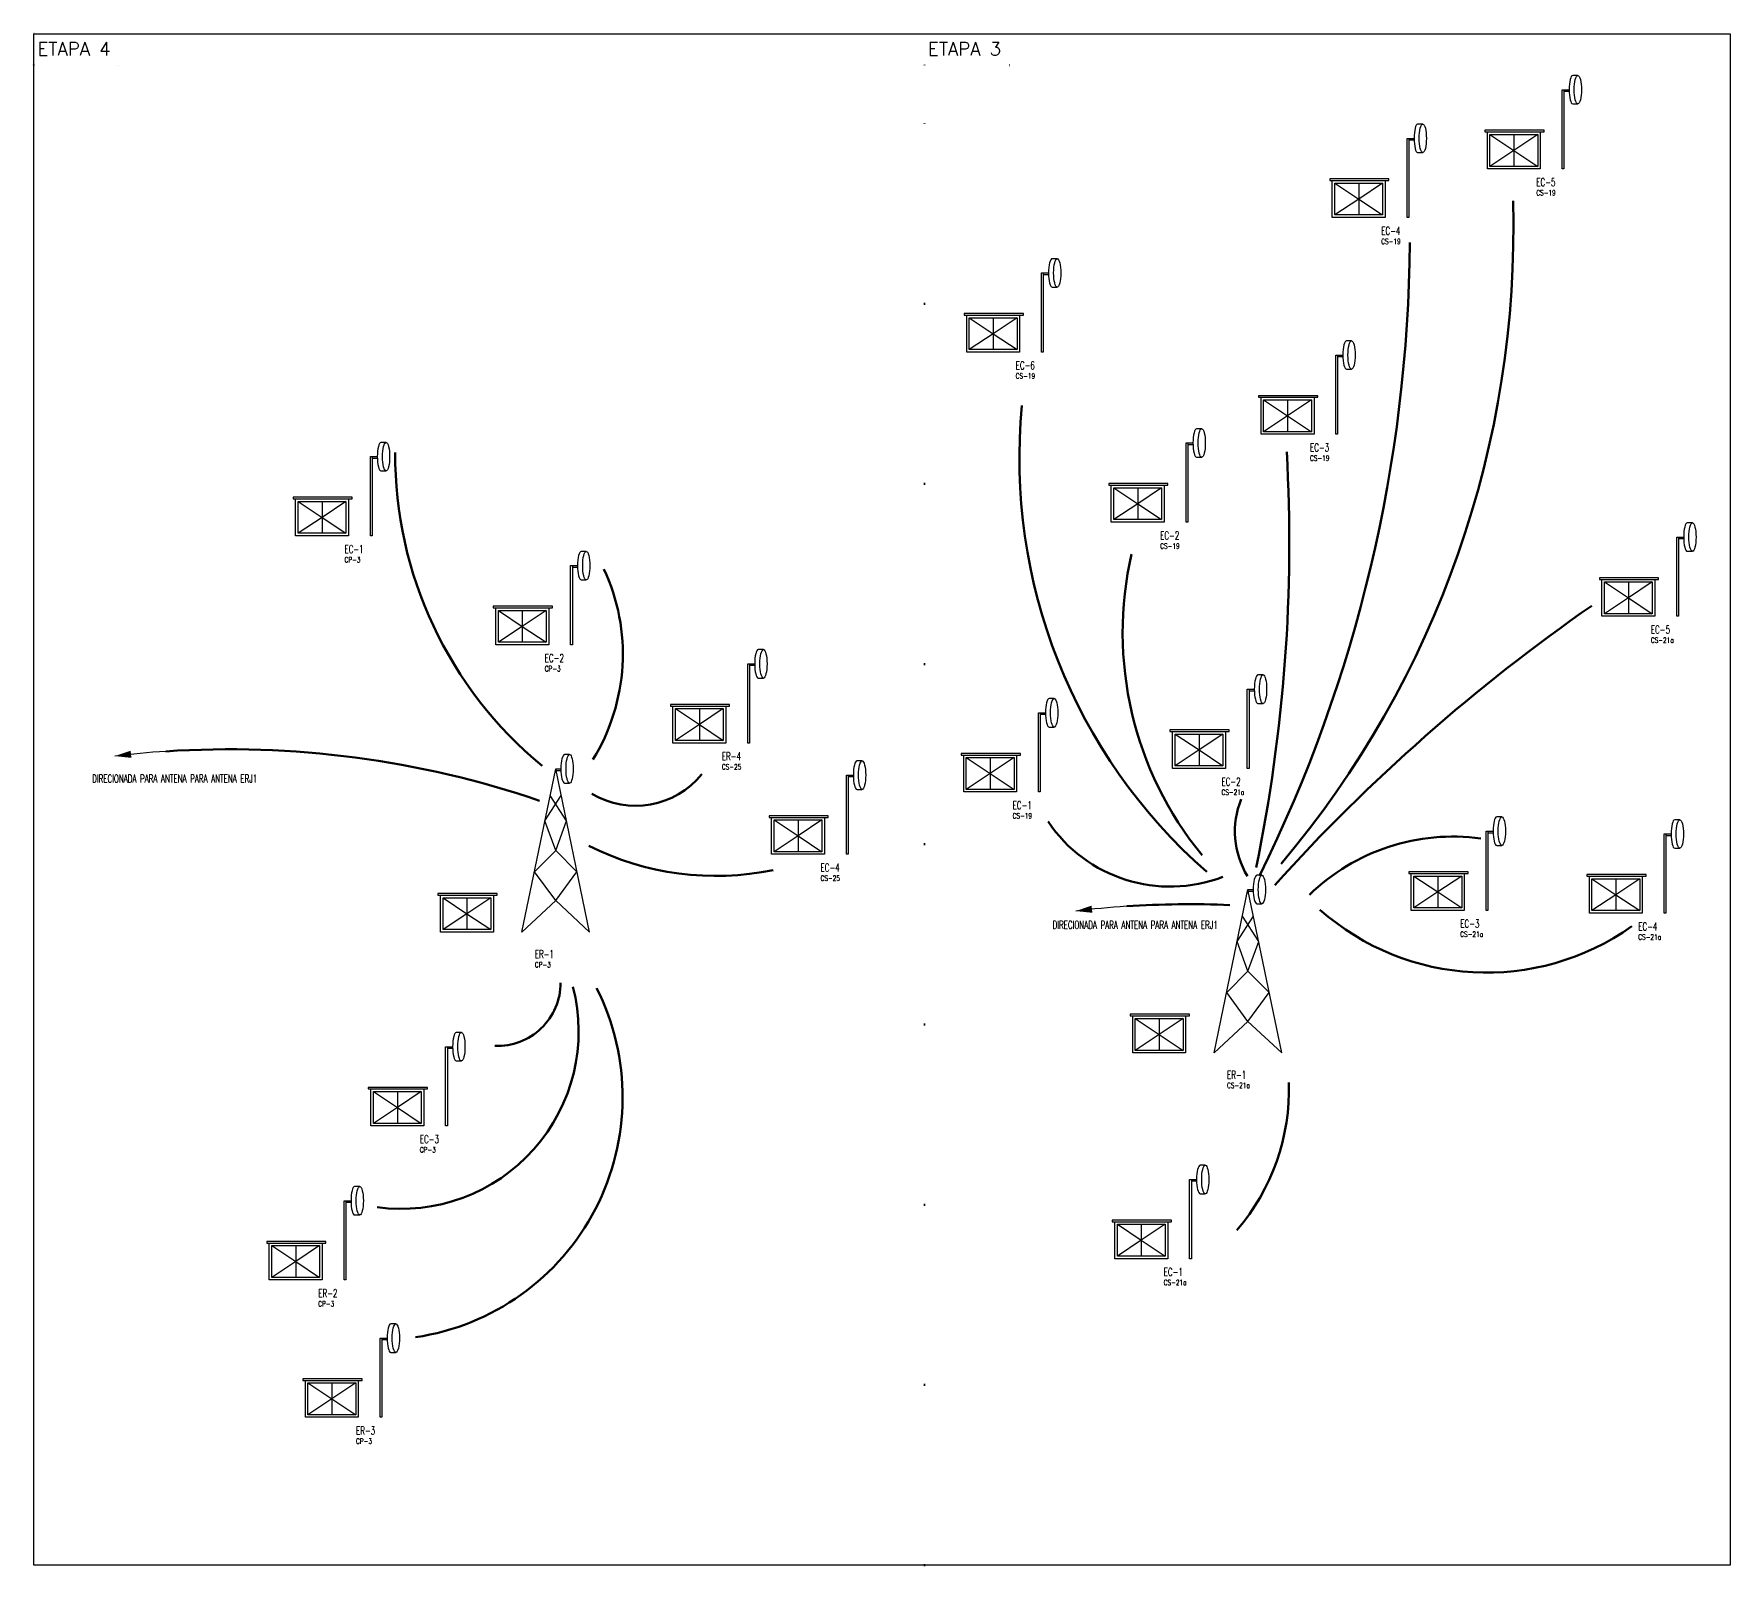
# Model space of a CAD drawing. Header units: metres. Extents: x -11055 to -9284, y 5243 to 6701.
# Drawn here: x -9991 to -9284, y 5243 to 5881 of the extents above; entities that cross this region are included whole.
import ezdxf

# ---------------------------------------------------------------- set-up
doc = ezdxf.new("R2010")
doc.units = ezdxf.units.M
doc.header["$LTSCALE"] = 50
doc.header["$MEASUREMENT"] = 0
doc.linetypes.add('ACAD_ISO07W100', pattern=[3, 0, -3])
doc.layers.get('DEFPOINTS').update_dxf_attribs({"linetype": 'CONTINUOUS'})
doc.layers.add('COMUNICAÇÃO', color=7, linetype='ZIGZAG', lineweight=60, true_color=0xadadad)
doc.layers.add('TK1', color=1, linetype='CONTINUOUS')
doc.layers.add('TK3', color=3, linetype='CONTINUOUS')
doc.styles.get("Standard").update_dxf_attribs({"font": 'romans', "width": 0.65, "height": 30})
doc.linetypes.add('ZIGZAG', pattern='A,0.00254,-5.08,[131,ltypeshp.shx,S=5.08,R=0,X=-5.08,Y=0],-10.16,[131,ltypeshp.shx,S=5.08,R=180,X=5.08,Y=0],-5.08', length=20.32254)

msp = doc.modelspace()

# ---------------------------------------------------------------- linework, layer by layer
at = {"layer": 'COMUNICAÇÃO', "color": 7, "linetype": 'ACAD_ISO07W100', "ltscale": 0.5}
for points in [[(-9991.44, 5881.2), (-9955.99, 5881.2), (-9955.99, 5868.16), (-9991.44, 5868.16)], [(-9620.23, 5881.2), (-9584.78, 5881.2), (-9584.78, 5868.16), (-9620.23, 5868.16)]]:
    msp.add_lwpolyline(points, close=True, dxfattribs=at)
msp.add_lwpolyline([(-9620.23, 5243.04), (-9620.23, 5881.2)], dxfattribs=at)
at = {"layer": 'COMUNICAÇÃO', "ltscale": 0.3}
for centre, radius, start, end in [((-9785.36, 5800.27), 410.71, 319.83343, 1.58302), ((-10023.87, 5798.72), 606.02, 333.71255, 359.5753), ((-9351.45, 5704.28), 229.19, 174.47908, 228.75906), ((-9672.6, 5705.99), 168.26, 179.76324, 230.50846), ((-10135.54, 5669.01), 667.44, 348.30749, 3.26177), ((-9391.16, 5631.62), 146.41, 167.05243, 219.29234), ((-9829.89, 5622.77), 83.94, 328.34857, 24.95743), ((-8904.52, 5013.22), 766.74, 124.79131, 137.9802), ((-9910.05, 5181.4), 401.65, 71.2033, 93.77214), ((-9740.61, 5595.12), 35.63, 239.27736, 320.83741), ((-9455.04, 5548.86), 35.74, 158.05243, 211.48139), ((-9517.78, 5587.06), 61.26, 213.83701, 291.02607), ((-9399.87, 5460.76), 85.91, 82.24159, 134.11619), ((-9707.22, 5647.83), 117.56, 243.2445, 281.74733), ((-9509.45, 5116.82), 401.65, 87.6288, 93.77214), ((-9385.97, 5594.88), 104.92, 228.58026, 305.31415), ((-9838.35, 5465.51), 73.99, 262.26501, 14.50784), ((-9847.07, 5437.95), 101.03, 278.40546, 26.81765), ((-9798.21, 5485.74), 26.35, 267.78245, 359.97385), ((-9557.85, 5441.05), 89.58, 319.30717, 1.96308)]:
    msp.add_arc(centre, radius, start, end, dxfattribs=at)
at = {"layer": 'DEFPOINTS', "ltscale": 3}
msp.add_lwpolyline([(-9284.35, 5243.04), (-9991.44, 5243.04), (-9991.44, 5881.2), (-9284.35, 5881.2)], close=True, dxfattribs=at)
at = {"layer": 'TK1', "ltscale": 3}
for p, q in [((-9788, 5506.82), (-9773.93, 5574.89)), ((-9759.87, 5506.82), (-9773.93, 5574.89)), ((-9499.41, 5456.51), (-9485.35, 5524.59)), ((-9471.28, 5456.51), (-9485.35, 5524.59))]:
    msp.add_line(p, q, dxfattribs=at)
for points, elevation in [([(-9354.36, 5857.96), (-9353.62, 5857.96), (-9353.62, 5824.96), (-9354.36, 5824.96)], 16.29), ([(-9419.01, 5837.68), (-9418.27, 5837.68), (-9418.27, 5804.68), (-9419.01, 5804.68)], 16.29), ([(-9571.4, 5781.59), (-9570.66, 5781.59), (-9570.66, 5748.58), (-9571.4, 5748.58)], 16.29), ([(-9448.68, 5747.36), (-9447.94, 5747.36), (-9447.94, 5714.36), (-9448.68, 5714.36)], 16.29), ([(-9511.16, 5710.72), (-9510.42, 5710.72), (-9510.42, 5677.72), (-9511.16, 5677.72)], 16.29), ([(-9306.6, 5671.49), (-9305.86, 5671.49), (-9305.86, 5638.49), (-9306.6, 5638.49)], -16.29), ([(-9485.6, 5608.08), (-9484.86, 5608.08), (-9484.86, 5575.07), (-9485.6, 5575.07)], -16.29), ([(-9386.06, 5548.91), (-9385.32, 5548.91), (-9385.32, 5515.91), (-9386.06, 5515.91)], -16.29), ([(-9311.85, 5547.74), (-9311.12, 5547.74), (-9311.12, 5514.73), (-9311.85, 5514.73)], -16.29), ([(-9509.67, 5403.74), (-9508.93, 5403.74), (-9508.93, 5370.74), (-9509.67, 5370.74)], -16.29)]:
    msp.add_lwpolyline(points, close=True, dxfattribs=dict(at, elevation=elevation))
for points, elevation in [([(-9353.62, 5857.96), (-9351.45, 5857.96)], 16.29), ([(-9353.62, 5857.34), (-9351.45, 5857.34)], 16.29), ([(-9418.27, 5837.68), (-9416.1, 5837.68)], 16.29), ([(-9418.27, 5837.06), (-9416.1, 5837.06)], 16.29), ([(-9570.66, 5781.59), (-9568.49, 5781.59)], 16.29), ([(-9570.66, 5780.96), (-9568.49, 5780.96)], 16.29), ([(-9447.94, 5747.36), (-9445.77, 5747.36)], 16.29), ([(-9447.94, 5746.74), (-9445.77, 5746.74)], 16.29), ([(-9510.42, 5710.72), (-9508.25, 5710.72)], 16.29), ([(-9510.42, 5710.1), (-9508.25, 5710.1)], 16.29), ([(-9305.86, 5671.49), (-9303.7, 5671.49)], -16.29), ([(-9305.86, 5670.87), (-9303.7, 5670.87)], -16.29), ([(-9484.86, 5608.08), (-9482.69, 5608.08)], -16.29), ([(-9484.86, 5607.45), (-9482.69, 5607.45)], -16.29), ([(-9385.32, 5548.91), (-9383.16, 5548.91)], -16.29), ([(-9385.32, 5548.29), (-9383.16, 5548.29)], -16.29), ([(-9311.12, 5547.74), (-9308.95, 5547.74)], -16.29), ([(-9311.12, 5547.11), (-9308.95, 5547.11)], -16.29), ([(-9508.93, 5403.74), (-9506.76, 5403.74)], -16.29), ([(-9508.93, 5403.12), (-9506.76, 5403.12)], -16.29)]:
    msp.add_lwpolyline(points, dxfattribs=dict(at, elevation=elevation))
for points in [[(-9851.19, 5705.02), (-9850.45, 5705.02), (-9850.45, 5672.02), (-9851.19, 5672.02)], [(-9767.71, 5659.6), (-9766.97, 5659.6), (-9766.97, 5626.6), (-9767.71, 5626.6)], [(-9693.89, 5618.66), (-9693.15, 5618.66), (-9693.15, 5585.66), (-9693.89, 5585.66)], [(-9572.66, 5598.26), (-9571.92, 5598.26), (-9571.92, 5565.25), (-9572.66, 5565.25)], [(-9652.74, 5572.28), (-9652, 5572.28), (-9652, 5539.28), (-9652.74, 5539.28)], [(-9819.8, 5459.09), (-9819.06, 5459.09), (-9819.06, 5426.08), (-9819.8, 5426.08)], [(-9862.15, 5394.89), (-9861.41, 5394.89), (-9861.41, 5361.89), (-9862.15, 5361.89)], [(-9847.12, 5337.63), (-9846.38, 5337.63), (-9846.38, 5304.63), (-9847.12, 5304.63)]]:
    msp.add_lwpolyline(points, close=True, dxfattribs=at)
for points in [[(-9850.45, 5705.02), (-9848.29, 5705.02)], [(-9850.45, 5704.4), (-9848.29, 5704.4)], [(-9766.97, 5659.6), (-9764.8, 5659.6)], [(-9766.97, 5658.98), (-9764.8, 5658.98)], [(-9693.15, 5618.66), (-9690.98, 5618.66)], [(-9693.15, 5618.04), (-9690.98, 5618.04)], [(-9571.92, 5598.26), (-9569.75, 5598.26)], [(-9571.92, 5597.63), (-9569.75, 5597.63)], [(-9773.93, 5574.89), (-9771.76, 5574.89)], [(-9773.81, 5574.27), (-9771.76, 5574.27)], [(-9652, 5572.28), (-9649.83, 5572.28)], [(-9652, 5571.66), (-9649.83, 5571.66)], [(-9773.93, 5540.86), (-9778.42, 5553.17), (-9771.64, 5563.77)], [(-9773.93, 5540.86), (-9769.45, 5553.17), (-9776.23, 5563.77)], [(-9782.79, 5532.02), (-9773.93, 5540.86)], [(-9765.07, 5532.02), (-9773.93, 5540.86)], [(-9773.93, 5519.97), (-9782.79, 5532.02)], [(-9773.93, 5519.97), (-9765.07, 5532.02)], [(-9485.35, 5524.59), (-9483.18, 5524.59)], [(-9485.22, 5523.96), (-9483.18, 5523.96)], [(-9788, 5506.82), (-9773.93, 5519.97)], [(-9759.87, 5506.82), (-9773.93, 5519.97)], [(-9485.35, 5490.55), (-9489.83, 5502.87), (-9483.05, 5513.47)], [(-9485.35, 5490.55), (-9480.86, 5502.87), (-9487.64, 5513.47)], [(-9494.21, 5481.71), (-9485.35, 5490.55)], [(-9476.49, 5481.71), (-9485.35, 5490.55)], [(-9485.35, 5469.66), (-9494.21, 5481.71)], [(-9485.35, 5469.66), (-9476.49, 5481.71)], [(-9499.41, 5456.51), (-9485.35, 5469.66)], [(-9471.28, 5456.51), (-9485.35, 5469.66)], [(-9819.06, 5459.09), (-9816.89, 5459.09)], [(-9819.06, 5458.46), (-9816.89, 5458.46)], [(-9861.41, 5394.89), (-9859.24, 5394.89)], [(-9861.41, 5394.26), (-9859.24, 5394.26)], [(-9846.38, 5337.63), (-9844.21, 5337.63)], [(-9846.38, 5337.01), (-9844.21, 5337.01)]]:
    msp.add_lwpolyline(points, dxfattribs=at)
at = {"layer": 'TK3', "ltscale": 3}
for points, elevation in [([(-9347.81, 5863.89), (-9349.95, 5863.89)], 16.29), ([(-9349.95, 5852.03), (-9347.81, 5852.03)], 16.29), ([(-9412.45, 5843.61), (-9414.59, 5843.61)], 16.29), ([(-9384.46, 5839.28), (-9374.5, 5832.65), (-9384.46, 5826.01)], 16.29), ([(-9374.5, 5839.28), (-9374.5, 5826.01)], 16.29), ([(-9364.53, 5839.28), (-9374.5, 5832.65), (-9364.53, 5826.01)], 16.29), ([(-9414.59, 5831.75), (-9412.45, 5831.75)], 16.29), ([(-9449.11, 5819), (-9439.14, 5812.37), (-9449.11, 5805.74)], 16.29), ([(-9439.14, 5819), (-9439.14, 5805.74)], 16.29), ([(-9429.18, 5819), (-9439.14, 5812.37), (-9429.18, 5805.74)], 16.29), ([(-9564.84, 5787.52), (-9566.99, 5787.52)], 16.29), ([(-9566.99, 5775.65), (-9564.84, 5775.65)], 16.29), ([(-9601.5, 5762.9), (-9591.53, 5756.27), (-9601.5, 5749.64)], 16.29), ([(-9591.53, 5762.9), (-9591.53, 5749.64)], 16.29), ([(-9581.57, 5762.9), (-9591.53, 5756.27), (-9581.57, 5749.64)], 16.29), ([(-9442.13, 5753.29), (-9444.27, 5753.29)], 16.29), ([(-9444.27, 5741.43), (-9442.13, 5741.43)], 16.29), ([(-9478.79, 5728.68), (-9468.82, 5722.05), (-9478.79, 5715.42)], 16.29), ([(-9468.82, 5728.68), (-9468.82, 5715.42)], 16.29), ([(-9458.85, 5728.68), (-9468.82, 5722.05), (-9458.85, 5715.42)], 16.29), ([(-9504.61, 5716.65), (-9506.75, 5716.65)], 16.29), ([(-9506.75, 5704.79), (-9504.61, 5704.79)], 16.29), ([(-9541.26, 5692.04), (-9531.3, 5685.41), (-9541.26, 5678.78)], 16.29), ([(-9531.3, 5692.04), (-9531.3, 5678.78)], 16.29), ([(-9521.33, 5692.04), (-9531.3, 5685.41), (-9521.33, 5678.78)], 16.29), ([(-9300.05, 5677.42), (-9302.19, 5677.42)], -16.29), ([(-9302.19, 5665.56), (-9300.05, 5665.56)], -16.29), ([(-9336.71, 5652.81), (-9326.74, 5646.18), (-9336.71, 5639.55)], -16.29), ([(-9326.74, 5652.81), (-9326.74, 5639.55)], -16.29), ([(-9316.77, 5652.81), (-9326.74, 5646.18), (-9316.77, 5639.55)], -16.29), ([(-9479.05, 5614.01), (-9481.19, 5614.01)], -16.29), ([(-9481.19, 5602.14), (-9479.05, 5602.14)], -16.29), ([(-9515.71, 5589.39), (-9505.74, 5582.76), (-9515.71, 5576.13)], -16.29), ([(-9505.74, 5589.39), (-9505.74, 5576.13)], -16.29), ([(-9495.77, 5589.39), (-9505.74, 5582.76), (-9495.77, 5576.13)], -16.29), ([(-9379.51, 5554.84), (-9381.65, 5554.84)], -16.29), ([(-9305.3, 5553.67), (-9307.44, 5553.67)], -16.29), ([(-9381.65, 5542.98), (-9379.51, 5542.98)], -16.29), ([(-9307.44, 5541.81), (-9305.3, 5541.81)], -16.29), ([(-9416.17, 5530.23), (-9406.2, 5523.6), (-9416.17, 5516.97)], -16.29), ([(-9406.2, 5530.23), (-9406.2, 5516.97)], -16.29), ([(-9396.23, 5530.23), (-9406.2, 5523.6), (-9396.23, 5516.97)], -16.29), ([(-9341.96, 5529.05), (-9331.99, 5522.42), (-9341.96, 5515.79)], -16.29), ([(-9331.99, 5529.05), (-9331.99, 5515.79)], -16.29), ([(-9322.02, 5529.05), (-9331.99, 5522.42), (-9322.02, 5515.79)], -16.29), ([(-9503.12, 5409.67), (-9505.26, 5409.67)], -16.29), ([(-9505.26, 5397.81), (-9503.12, 5397.81)], -16.29), ([(-9539.78, 5385.06), (-9529.81, 5378.43), (-9539.78, 5371.79)], -16.29), ([(-9529.81, 5385.06), (-9529.81, 5371.79)], -16.29), ([(-9519.84, 5385.06), (-9529.81, 5378.43), (-9519.84, 5371.79)], -16.29)]:
    msp.add_lwpolyline(points, dxfattribs=dict(at, elevation=elevation))
for points, elevation in [([(-9386.59, 5840.33), (-9361.9, 5840.33), (-9361.9, 5841.02), (-9386.59, 5841.02)], 16.29), ([(-9363.47, 5824.96), (-9385.52, 5824.96), (-9385.52, 5840.33), (-9363.47, 5840.33)], 16.29), ([(-9364.53, 5826.01), (-9384.46, 5826.01), (-9384.46, 5839.28), (-9364.53, 5839.28)], 16.29), ([(-9451.24, 5820.06), (-9426.55, 5820.06), (-9426.55, 5820.74), (-9451.24, 5820.74)], 16.29), ([(-9428.12, 5804.68), (-9450.17, 5804.68), (-9450.17, 5820.06), (-9428.12, 5820.06)], 16.29), ([(-9429.18, 5805.74), (-9449.11, 5805.74), (-9449.11, 5819), (-9429.18, 5819)], 16.29), ([(-9603.63, 5763.96), (-9578.94, 5763.96), (-9578.94, 5764.65), (-9603.63, 5764.65)], 16.29), ([(-9580.51, 5748.58), (-9602.56, 5748.58), (-9602.56, 5763.96), (-9580.51, 5763.96)], 16.29), ([(-9581.57, 5749.64), (-9601.5, 5749.64), (-9601.5, 5762.9), (-9581.57, 5762.9)], 16.29), ([(-9480.92, 5729.74), (-9456.22, 5729.74), (-9456.22, 5730.42), (-9480.92, 5730.42)], 16.29), ([(-9457.79, 5714.36), (-9479.84, 5714.36), (-9479.84, 5729.74), (-9457.79, 5729.74)], 16.29), ([(-9458.85, 5715.42), (-9478.79, 5715.42), (-9478.79, 5728.68), (-9458.85, 5728.68)], 16.29), ([(-9543.39, 5693.1), (-9518.7, 5693.1), (-9518.7, 5693.78), (-9543.39, 5693.78)], 16.29), ([(-9520.27, 5677.72), (-9542.32, 5677.72), (-9542.32, 5693.1), (-9520.27, 5693.1)], 16.29), ([(-9521.33, 5678.78), (-9541.26, 5678.78), (-9541.26, 5692.04), (-9521.33, 5692.04)], 16.29), ([(-9338.84, 5653.87), (-9314.14, 5653.87), (-9314.14, 5654.55), (-9338.84, 5654.55)], -16.29), ([(-9315.72, 5638.49), (-9337.77, 5638.49), (-9337.77, 5653.87), (-9315.72, 5653.87)], -16.29), ([(-9316.77, 5639.55), (-9336.71, 5639.55), (-9336.71, 5652.81), (-9316.77, 5652.81)], -16.29), ([(-9517.84, 5590.45), (-9493.14, 5590.45), (-9493.14, 5591.14), (-9517.84, 5591.14)], -16.29), ([(-9494.71, 5575.07), (-9516.76, 5575.07), (-9516.76, 5590.45), (-9494.71, 5590.45)], -16.29), ([(-9495.77, 5576.13), (-9515.71, 5576.13), (-9515.71, 5589.39), (-9495.77, 5589.39)], -16.29), ([(-9418.3, 5531.29), (-9393.6, 5531.29), (-9393.6, 5531.97), (-9418.3, 5531.97)], -16.29), ([(-9395.17, 5515.91), (-9417.23, 5515.91), (-9417.23, 5531.29), (-9395.17, 5531.29)], -16.29), ([(-9396.23, 5516.97), (-9416.17, 5516.97), (-9416.17, 5530.23), (-9396.23, 5530.23)], -16.29), ([(-9344.09, 5530.11), (-9319.39, 5530.11), (-9319.39, 5530.8), (-9344.09, 5530.8)], -16.29), ([(-9320.97, 5514.73), (-9343.02, 5514.73), (-9343.02, 5530.11), (-9320.97, 5530.11)], -16.29), ([(-9322.02, 5515.79), (-9341.96, 5515.79), (-9341.96, 5529.05), (-9322.02, 5529.05)], -16.29), ([(-9541.91, 5386.12), (-9517.21, 5386.12), (-9517.21, 5386.8), (-9541.91, 5386.8)], -16.29), ([(-9518.78, 5370.74), (-9540.83, 5370.74), (-9540.83, 5386.12), (-9518.78, 5386.12)], -16.29), ([(-9519.84, 5371.79), (-9539.78, 5371.79), (-9539.78, 5385.06), (-9519.84, 5385.06)], -16.29)]:
    msp.add_lwpolyline(points, close=True, dxfattribs=dict(at, elevation=elevation))
for points in [[(-9844.64, 5710.96), (-9846.78, 5710.96)], [(-9846.78, 5699.09), (-9844.64, 5699.09)], [(-9881.3, 5686.34), (-9871.33, 5679.71), (-9881.3, 5673.08)], [(-9871.33, 5686.34), (-9871.33, 5673.08)], [(-9861.36, 5686.34), (-9871.33, 5679.71), (-9861.36, 5673.08)], [(-9761.16, 5665.54), (-9763.3, 5665.54)], [(-9763.3, 5653.67), (-9761.16, 5653.67)], [(-9797.81, 5640.92), (-9787.85, 5634.29), (-9797.81, 5627.66)], [(-9787.85, 5640.92), (-9787.85, 5627.66)], [(-9777.88, 5640.92), (-9787.85, 5634.29), (-9777.88, 5627.66)], [(-9687.33, 5624.6), (-9689.47, 5624.6)], [(-9689.47, 5612.73), (-9687.33, 5612.73)], [(-9566.11, 5604.19), (-9568.25, 5604.19)], [(-9723.99, 5599.98), (-9714.02, 5593.35), (-9723.99, 5586.72)], [(-9714.02, 5599.98), (-9714.02, 5586.72)], [(-9704.06, 5599.98), (-9714.02, 5593.35), (-9704.06, 5586.72)], [(-9568.25, 5592.33), (-9566.11, 5592.33)], [(-9768.12, 5580.83), (-9770.26, 5580.83)], [(-9602.77, 5579.57), (-9592.8, 5572.94), (-9602.77, 5566.31)], [(-9592.8, 5579.57), (-9592.8, 5566.31)], [(-9582.83, 5579.57), (-9592.8, 5572.94), (-9582.83, 5566.31)], [(-9646.19, 5578.22), (-9648.33, 5578.22)], [(-9770.26, 5568.96), (-9768.12, 5568.96)], [(-9648.33, 5566.35), (-9646.19, 5566.35)], [(-9682.85, 5553.6), (-9672.88, 5546.97), (-9682.85, 5540.34)], [(-9672.88, 5553.6), (-9672.88, 5540.34)], [(-9662.91, 5553.6), (-9672.88, 5546.97), (-9662.91, 5540.34)], [(-9479.53, 5530.52), (-9481.67, 5530.52)], [(-9820.9, 5521.14), (-9810.93, 5514.51), (-9820.9, 5507.88)], [(-9810.93, 5521.14), (-9810.93, 5507.88)], [(-9800.96, 5521.14), (-9810.93, 5514.51), (-9800.96, 5507.88)], [(-9481.67, 5518.65), (-9479.53, 5518.65)], [(-9532.31, 5470.83), (-9522.34, 5464.2), (-9532.31, 5457.57)], [(-9522.34, 5470.83), (-9522.34, 5457.57)], [(-9512.38, 5470.83), (-9522.34, 5464.2), (-9512.38, 5457.57)], [(-9813.25, 5465.02), (-9815.39, 5465.02)], [(-9815.39, 5453.16), (-9813.25, 5453.16)], [(-9849.91, 5440.4), (-9839.94, 5433.77), (-9849.91, 5427.14)], [(-9839.94, 5440.4), (-9839.94, 5427.14)], [(-9829.97, 5440.4), (-9839.94, 5433.77), (-9829.97, 5427.14)], [(-9855.6, 5400.82), (-9857.74, 5400.82)], [(-9857.74, 5388.96), (-9855.6, 5388.96)], [(-9892.25, 5376.21), (-9882.28, 5369.57), (-9892.25, 5362.94)], [(-9882.28, 5376.21), (-9882.28, 5362.94)], [(-9872.32, 5376.21), (-9882.28, 5369.57), (-9872.32, 5362.94)], [(-9840.57, 5343.56), (-9842.71, 5343.56)], [(-9842.71, 5331.7), (-9840.57, 5331.7)], [(-9877.23, 5318.95), (-9867.26, 5312.32), (-9877.23, 5305.68)], [(-9867.26, 5318.95), (-9867.26, 5305.68)], [(-9857.29, 5318.95), (-9867.26, 5312.32), (-9857.29, 5305.68)]]:
    msp.add_lwpolyline(points, dxfattribs=at)
for points in [[(-9883.43, 5687.4), (-9858.73, 5687.4), (-9858.73, 5688.09), (-9883.43, 5688.09)], [(-9860.3, 5672.02), (-9882.36, 5672.02), (-9882.36, 5687.4), (-9860.3, 5687.4)], [(-9861.36, 5673.08), (-9881.3, 5673.08), (-9881.3, 5686.34), (-9861.36, 5686.34)], [(-9799.94, 5641.98), (-9775.25, 5641.98), (-9775.25, 5642.67), (-9799.94, 5642.67)], [(-9776.82, 5626.6), (-9798.87, 5626.6), (-9798.87, 5641.98), (-9776.82, 5641.98)], [(-9777.88, 5627.66), (-9797.81, 5627.66), (-9797.81, 5640.92), (-9777.88, 5640.92)], [(-9726.12, 5601.04), (-9701.43, 5601.04), (-9701.43, 5601.73), (-9726.12, 5601.73)], [(-9703, 5585.66), (-9725.05, 5585.66), (-9725.05, 5601.04), (-9703, 5601.04)], [(-9704.06, 5586.72), (-9723.99, 5586.72), (-9723.99, 5599.98), (-9704.06, 5599.98)], [(-9604.9, 5580.63), (-9580.2, 5580.63), (-9580.2, 5581.32), (-9604.9, 5581.32)], [(-9581.77, 5565.25), (-9603.83, 5565.25), (-9603.83, 5580.63), (-9581.77, 5580.63)], [(-9582.83, 5566.31), (-9602.77, 5566.31), (-9602.77, 5579.57), (-9582.83, 5579.57)], [(-9684.98, 5554.66), (-9660.28, 5554.66), (-9660.28, 5555.35), (-9684.98, 5555.35)], [(-9661.85, 5539.28), (-9683.9, 5539.28), (-9683.9, 5554.66), (-9661.85, 5554.66)], [(-9662.91, 5540.34), (-9682.85, 5540.34), (-9682.85, 5553.6), (-9662.91, 5553.6)], [(-9823.03, 5522.2), (-9798.33, 5522.2), (-9798.33, 5522.88), (-9823.03, 5522.88)], [(-9799.91, 5506.82), (-9821.96, 5506.82), (-9821.96, 5522.2), (-9799.91, 5522.2)], [(-9800.96, 5507.88), (-9820.9, 5507.88), (-9820.9, 5521.14), (-9800.96, 5521.14)], [(-9534.44, 5471.89), (-9509.75, 5471.89), (-9509.75, 5472.58), (-9534.44, 5472.58)], [(-9511.32, 5456.51), (-9533.37, 5456.51), (-9533.37, 5471.89), (-9511.32, 5471.89)], [(-9512.38, 5457.57), (-9532.31, 5457.57), (-9532.31, 5470.83), (-9512.38, 5470.83)], [(-9852.04, 5441.46), (-9827.34, 5441.46), (-9827.34, 5442.15), (-9852.04, 5442.15)], [(-9828.91, 5426.08), (-9850.97, 5426.08), (-9850.97, 5441.46), (-9828.91, 5441.46)], [(-9829.97, 5427.14), (-9849.91, 5427.14), (-9849.91, 5440.4), (-9829.97, 5440.4)], [(-9894.38, 5377.26), (-9869.69, 5377.26), (-9869.69, 5377.95), (-9894.38, 5377.95)], [(-9871.26, 5361.89), (-9893.31, 5361.89), (-9893.31, 5377.26), (-9871.26, 5377.26)], [(-9872.32, 5362.94), (-9892.25, 5362.94), (-9892.25, 5376.21), (-9872.32, 5376.21)], [(-9879.36, 5320.01), (-9854.66, 5320.01), (-9854.66, 5320.69), (-9879.36, 5320.69)], [(-9856.23, 5304.63), (-9878.28, 5304.63), (-9878.28, 5320.01), (-9856.23, 5320.01)], [(-9857.29, 5305.68), (-9877.23, 5305.68), (-9877.23, 5318.95), (-9857.29, 5318.95)]]:
    msp.add_lwpolyline(points, close=True, dxfattribs=at)
for points in [[(-9957.76, 5580.21, 0, 3, 0), (-9950.97, 5580.96, 0, 0, 0)], [(-9557.16, 5515.63, 0, 3, 0), (-9550.36, 5516.39, 0, 0, 0)]]:
    msp.add_lwpolyline(points, format="xyseb", dxfattribs=at)
for centre in [(-9910.05, 5181.4), (-9509.45, 5116.82)]:
    msp.add_arc(centre, 401.65, 93.77214, 96.82184, dxfattribs=at)
for centre in [(-9349.95, 5857.96, 16.29), (-9414.59, 5837.68, 16.29), (-9566.99, 5781.59, 16.29), (-9444.27, 5747.36, 16.29), (-9506.75, 5710.72, 16.29), (-9846.78, 5705.02), (-9302.19, 5671.49, -16.29), (-9763.3, 5659.6), (-9689.47, 5618.66), (-9481.19, 5608.08, -16.29), (-9568.25, 5598.26), (-9770.26, 5574.89), (-9648.33, 5572.28), (-9381.65, 5548.91, -16.29), (-9307.44, 5547.74, -16.29), (-9481.67, 5524.59), (-9815.39, 5459.09), (-9505.26, 5403.74, -16.29), (-9857.74, 5394.89), (-9842.71, 5337.63)]:
    msp.add_ellipse(centre, major_axis=(0, -5.93), ratio=0.253307, start_param=3.141593, end_param=6.283185, dxfattribs=at)
for centre in [(-9347.81, 5857.96, 16.29), (-9412.45, 5837.68, 16.29), (-9564.84, 5781.59, 16.29), (-9442.13, 5747.36, 16.29), (-9504.61, 5710.72, 16.29), (-9844.64, 5705.02), (-9300.05, 5671.49, -16.29), (-9761.16, 5659.6), (-9687.33, 5618.66), (-9479.05, 5608.08, -16.29), (-9566.11, 5598.26), (-9768.12, 5574.89), (-9646.19, 5572.28), (-9379.51, 5548.91, -16.29), (-9305.3, 5547.74, -16.29), (-9479.53, 5524.59), (-9813.25, 5459.09), (-9503.12, 5403.74, -16.29), (-9855.6, 5394.89), (-9840.57, 5337.63)]:
    msp.add_ellipse(centre, major_axis=(0, -5.93), ratio=0.253307, dxfattribs=at)

# ---------------------------------------------------------------- texts
at = {"layer": 'COMUNICAÇÃO', "color": 7}
for s, p in [('ETAPA 4', (-9989.96, 5872.22)), ('ETAPA 3', (-9618.75, 5872.22))]:
    msp.add_text(s, height=5.559, dxfattribs=at).set_placement(p)
at = {"layer": 'TK1', "color": 2, "ltscale": 3, "attachment_point": 1}
for s, width, insert, char_height in [('EC-5', 17.0359, (-9365.14, 5821.08, 16.29), 3.335), ('EC-4', 17.0359, (-9429.78, 5800.8, 16.29), 3.335), ('EC-6', 17.0359, (-9582.17, 5744.71, 16.29), 3.335), ('EC-3', 17.0359, (-9459.46, 5710.49, 16.29), 3.335), ('EC-2', 17.0359, (-9521.93, 5673.84, 16.29), 3.335), ('EC-1', 17.0359, (-9861.97, 5668.15), 3.335), ('EC-5', 17.0359, (-9317.38, 5634.61, -16.29), 3.335), ('EC-2', 17.0359, (-9778.49, 5622.73), 3.335), ('ER-4', 17.0359, (-9704.66, 5581.79), 3.335), ('DIRECIONADA PARA ANTENA PARA ANTENA ERJ1', 67.6158, (-9967.18, 5572.48), 3.3354), ('EC-2', 17.0359, (-9496.38, 5571.2, -16.29), 3.335), ('EC-1', 17.0359, (-9583.44, 5561.38), 3.335), ('EC-4', 17.0359, (-9663.52, 5535.41), 3.335), ('DIRECIONADA PARA ANTENA PARA ANTENA ERJ1', 67.6158, (-9566.79, 5511.53), 3.3354), ('EC-3', 17.0359, (-9396.84, 5512.04, -16.29), 3.335), ('EC-4', 17.0359, (-9322.63, 5510.86, -16.29), 3.335), ('ER-1', 17.0359, (-9782.63, 5499.35), 3.335), ('ER-1', 17.0359, (-9494.05, 5449.04), 3.335), ('EC-3', 17.0359, (-9830.58, 5422.21), 3.335), ('EC-1', 17.0359, (-9520.45, 5366.86, -16.29), 3.335), ('ER-2', 17.0359, (-9872.92, 5358.01), 3.335), ('ER-3', 17.0359, (-9857.16, 5300.75), 3.335)]:
    msp.add_mtext_dynamic_manual_height_columns(s, width=width, gutter_width=12.5, heights=[0], dxfattribs=dict(at, insert=insert, char_height=char_height))
at = {"layer": 'TK1', "color": 4, "ltscale": 2, "char_height": 2.224, "attachment_point": 1}
for s, insert in [('CS-19', (-9365.14, 5816.12, 16.29)), ('CS-19', (-9429.78, 5795.84, 16.29)), ('CS-19', (-9582.17, 5739.75, 16.29)), ('CS-19', (-9459.46, 5705.52, 16.29)), ('CS-19', (-9521.93, 5668.88, 16.29)), ('CP-3', (-9861.97, 5663.18)), ('CS-21a', (-9317.38, 5629.65, -16.29)), ('CP-3', (-9778.49, 5617.76)), ('CS-25', (-9704.66, 5576.82)), ('CS-21a', (-9496.38, 5566.24, -16.29)), ('CS-19', (-9583.44, 5556.42)), ('CS-25', (-9663.52, 5530.44)), ('CS-21a', (-9396.84, 5507.07, -16.29)), ('CS-21a', (-9322.63, 5505.9, -16.29)), ('CP-3', (-9782.63, 5494.39)), ('CS-21a', (-9494.05, 5444.08)), ('CP-3', (-9830.58, 5417.25)), ('CS-21a', (-9520.45, 5361.9, -16.29)), ('CP-3', (-9872.92, 5353.05)), ('CP-3', (-9857.16, 5295.79))]:
    msp.add_mtext_dynamic_manual_height_columns(s, width=17.0359, gutter_width=12.5, heights=[0], dxfattribs=dict(at, insert=insert))

doc.saveas('drawing.dxf')
